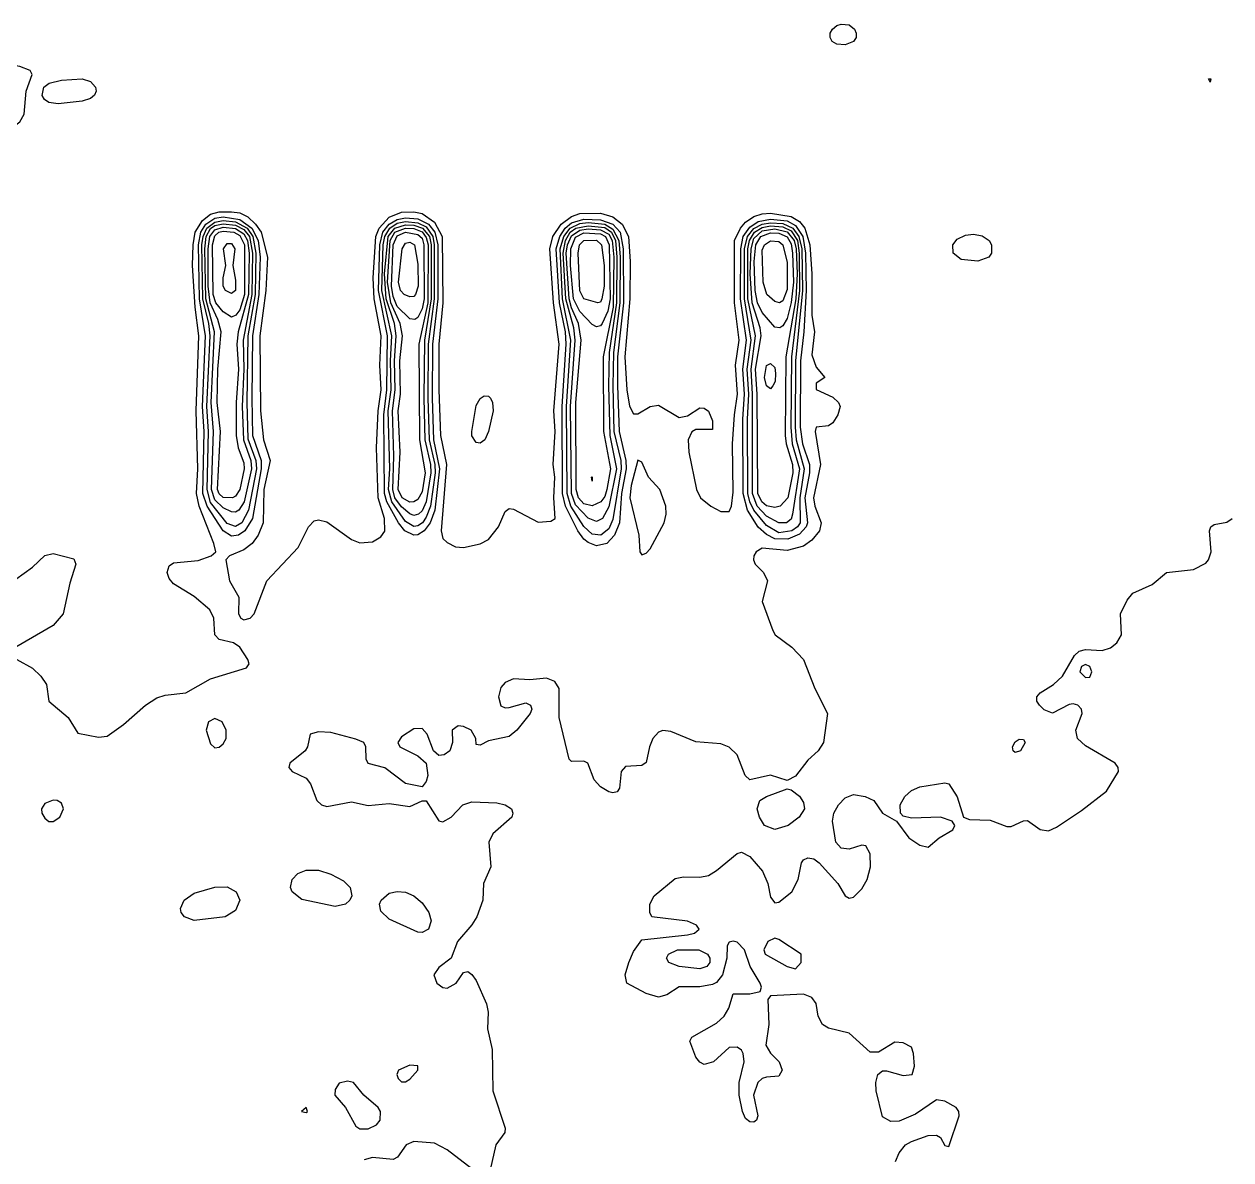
# Model space of a CAD drawing. Header units: inches. Extents: x 3308444 to 3309224, y 1376414 to 1377188.
# Drawn here: x 3308905 to 3309015.8, y 1376919.4 to 1377023.7 of the extents above; entities that cross this region are included whole.
import ezdxf

# ---------------------------------------------------------------- set-up
doc = ezdxf.new("R2010")
doc.units = ezdxf.units.IN
doc.header["$MEASUREMENT"] = 0

msp = doc.modelspace()

# ---------------------------------------------------------------- linework, layer by layer
for points, elevation in [([(3308981.15, 1377022.08), (3308980.39, 1377021.77), (3308979.63, 1377021.83), (3308979.2, 1377022.08), (3308979, 1377022.46), (3308979.01, 1377022.84), (3308979.22, 1377023.22), (3308979.63, 1377023.54), (3308980.01, 1377023.68), (3308980.77, 1377023.61), (3308981.25, 1377023.22), (3308981.41, 1377022.84), (3308981.39, 1377022.46), (3308981.15, 1377022.08)], 4480), ([(3308904.24, 1377014.43), (3308904.62, 1377014.7), (3308905, 1377015.41), (3308905.18, 1377017.51), (3308905.73, 1377019.04), (3308905.56, 1377019.42), (3308904.62, 1377019.8), (3308903.1, 1377020.03), (3308901.57, 1377020.64), (3308900.81, 1377020.7), (3308899.67, 1377020.33), (3308899.17, 1377019.8), (3308898.7, 1377018.65), (3308898.66, 1377017.89), (3308899.01, 1377017.13), (3308900.05, 1377016.37), (3308901.57, 1377016.11), (3308903.48, 1377014.53), (3308904.24, 1377014.43)], 4479), ([(3308908.14, 1377016.37), (3308907.29, 1377016.48), (3308906.87, 1377016.75), (3308906.66, 1377017.13), (3308906.82, 1377017.89), (3308907.3, 1377018.27), (3308908.43, 1377018.54), (3308910.33, 1377018.65), (3308911.09, 1377018.41), (3308911.56, 1377017.89), (3308911.62, 1377017.51), (3308911.47, 1377017.15), (3308911.09, 1377016.85), (3308910.33, 1377016.61), (3308908.14, 1377016.37)], 4480), ([(3309013.96, 1377018.65), (3309013.9, 1377018.35), (3309013.76, 1377018.65), (3309013.96, 1377018.65)], 4480), ([(3308904.34, 1376965.35), (3308905.76, 1376964.55), (3308906.55, 1376963.83), (3308907.05, 1376963.06), (3308907.29, 1376961.54), (3308909.05, 1376960.02), (3308909.95, 1376958.6), (3308911.85, 1376958.22), (3308912.62, 1376958.33), (3308914.14, 1376959.38), (3308916.14, 1376961.16), (3308917.18, 1376961.84), (3308917.95, 1376962.08), (3308919.85, 1376962.3), (3308922.13, 1376963.59), (3308925.41, 1376964.59), (3308925.67, 1376964.97), (3308925.56, 1376965.35), (3308924.8, 1376966.49), (3308924.23, 1376966.87), (3308922.9, 1376967.2), (3308922.52, 1376967.63), (3308922.44, 1376969.16), (3308922.07, 1376969.92), (3308920.61, 1376971.14), (3308918.71, 1376972.31), (3308918.33, 1376972.79), (3308918.14, 1376973.34), (3308918.33, 1376973.94), (3308918.71, 1376974.23), (3308920.99, 1376974.43), (3308922.19, 1376974.87), (3308922.61, 1376975.25), (3308922.43, 1376976.01), (3308921.08, 1376979.44), (3308920.82, 1376980.58), (3308920.97, 1376982.86), (3308920.8, 1376988.19), (3308921.04, 1376995.05), (3308920.7, 1376997.71), (3308920.48, 1377001.52), (3308920.52, 1377003.42), (3308920.71, 1377004.57), (3308921.37, 1377005.66), (3308922.13, 1377006.23), (3308922.9, 1377006.44), (3308924.04, 1377006.46), (3308924.8, 1377006.35), (3308925.56, 1377005.98), (3308926.26, 1377005.33), (3308926.76, 1377004.57), (3308927.36, 1377002.28), (3308927.21, 1376999.24), (3308926.65, 1376995.05), (3308926.72, 1376988.19), (3308926.99, 1376985.53), (3308927.6, 1376983.62), (3308927.03, 1376980.96), (3308926.96, 1376977.91), (3308926.51, 1376976.77), (3308925.94, 1376976), (3308925.18, 1376975.43), (3308923.85, 1376974.87), (3308923.52, 1376974.49), (3308923.87, 1376972.58), (3308924.73, 1376971.06), (3308924.7, 1376969.54), (3308924.9, 1376969.16), (3308925.18, 1376968.99), (3308925.77, 1376969.16), (3308926.14, 1376969.54), (3308927.3, 1376972.58), (3308930.16, 1376975.63), (3308931.12, 1376977.53), (3308931.65, 1376978.08), (3308932.03, 1376978.18), (3308932.8, 1376978), (3308935.08, 1376976.36), (3308935.84, 1376976.05), (3308936.98, 1376976.15), (3308937.75, 1376976.61), (3308938.13, 1376977.14), (3308938.1, 1376978.29), (3308937.51, 1376980.2), (3308937.37, 1376984.77), (3308937.52, 1376988.19), (3308937.78, 1376990.1), (3308937.66, 1376992.38), (3308937.8, 1376995.05), (3308937.16, 1376998.47), (3308937.04, 1377000.38), (3308937.3, 1377004.19), (3308937.59, 1377004.95), (3308938.51, 1377005.97), (3308939.65, 1377006.41), (3308940.79, 1377006.44), (3308941.55, 1377006.3), (3308942.7, 1377005.5), (3308943.38, 1377004.19), (3308943.45, 1376998.09), (3308943.08, 1376994.29), (3308943.07, 1376990.1), (3308943.23, 1376985.91), (3308943.8, 1376983.24), (3308943.29, 1376977.15), (3308943.46, 1376976.47), (3308943.84, 1376976.1), (3308944.6, 1376975.7), (3308945.36, 1376975.63), (3308946.88, 1376975.96), (3308947.65, 1376976.37), (3308948.57, 1376977.53), (3308949.17, 1376978.94), (3308949.55, 1376979.21), (3308949.93, 1376979.15), (3308952.21, 1376977.96), (3308953.36, 1376978.04), (3308953.77, 1376978.29), (3308953.63, 1376980.2), (3308953.74, 1376982.1), (3308953.58, 1376983.24), (3308953.75, 1376986.29), (3308953.65, 1376988.19), (3308954.14, 1376994.29), (3308953.6, 1376998.09), (3308953.27, 1377003.04), (3308953.56, 1377004.19), (3308954.32, 1377005.33), (3308955.26, 1377006.03), (3308956.02, 1377006.29), (3308957.93, 1377006.33), (3308959.07, 1377006), (3308959.93, 1377005.33), (3308960.49, 1377004.19), (3308960.66, 1377001.9), (3308960.63, 1376998.47), (3308960.17, 1376993.14), (3308960.35, 1376990.1), (3308960.59, 1376988.62), (3308960.97, 1376987.9), (3308961.35, 1376987.9), (3308962.5, 1376988.59), (3308963.26, 1376988.71), (3308965.16, 1376987.57), (3308965.92, 1376987.73), (3308967.06, 1376988.45), (3308967.44, 1376988.43), (3308967.83, 1376988.15), (3308968.21, 1376987.27), (3308968.21, 1376986.48), (3308966.68, 1376986.47), (3308966.3, 1376986.24), (3308965.99, 1376985.53), (3308966.03, 1376984.39), (3308966.73, 1376980.96), (3308967.12, 1376980.2), (3308968.07, 1376979.44), (3308968.97, 1376978.94), (3308969.73, 1376978.94), (3308969.97, 1376979.44), (3308970.11, 1376980.72), (3308970.06, 1376985.15), (3308970.22, 1376987.81), (3308970.51, 1376989.72), (3308970.33, 1376992.38), (3308970.65, 1376994.67), (3308970.22, 1376998.09), (3308970.23, 1377003.81), (3308970.78, 1377004.95), (3308971.25, 1377005.49), (3308972.01, 1377006.03), (3308972.78, 1377006.27), (3308973.54, 1377006.32), (3308975.44, 1377006.02), (3308976.2, 1377005.56), (3308976.7, 1377004.95), (3308977.16, 1377003.42), (3308977.33, 1377000.76), (3308977.33, 1376996.95), (3308977.57, 1376995.43), (3308977.34, 1376993.31), (3308977.73, 1376992.2), (3308978.53, 1376991.24), (3308977.73, 1376990.72), (3308977.73, 1376990.15), (3308979.25, 1376989.43), (3308979.77, 1376988.96), (3308979.93, 1376988.57), (3308979.73, 1376987.81), (3308979.25, 1376987.08), (3308978.87, 1376986.8), (3308977.73, 1376986.67), (3308977.63, 1376986.29), (3308978.14, 1376983.24), (3308977.49, 1376980.2), (3308977.6, 1376979.44), (3308978.18, 1376977.91), (3308978.04, 1376977.15), (3308977.34, 1376976.31), (3308976.58, 1376975.76), (3308975.06, 1376975.36), (3308972.78, 1376975.56), (3308972.21, 1376975.25), (3308972, 1376974.87), (3308971.97, 1376974.49), (3308972.14, 1376974.11), (3308972.88, 1376973.34), (3308973.25, 1376972.58), (3308972.76, 1376970.68), (3308973.74, 1376968.01), (3308973.95, 1376967.63), (3308975.51, 1376966.49), (3308976.56, 1376965.35), (3308977.6, 1376962.68), (3308978.76, 1376960.4), (3308978.41, 1376957.73), (3308977.9, 1376956.97), (3308976.96, 1376956.11), (3308975.82, 1376954.63), (3308975.06, 1376954.26), (3308973.54, 1376954.74), (3308971.63, 1376954.31), (3308971.2, 1376954.69), (3308970.47, 1376956.59), (3308969.73, 1376957.32), (3308968.97, 1376957.61), (3308966.68, 1376957.8), (3308964.4, 1376958.74), (3308963.64, 1376958.84), (3308963.26, 1376958.67), (3308962.74, 1376958.11), (3308962.42, 1376957.35), (3308962.11, 1376955.91), (3308961.73, 1376955.62), (3308960.21, 1376955.53), (3308959.81, 1376955.07), (3308959.66, 1376953.55), (3308959.45, 1376953.22), (3308959.07, 1376953.12), (3308958.69, 1376953.22), (3308957.93, 1376953.67), (3308957.34, 1376954.31), (3308956.75, 1376955.83), (3308956.4, 1376956.02), (3308955.26, 1376955.99), (3308955.06, 1376956.21), (3308954.12, 1376960.02), (3308954.12, 1376962.68), (3308953.74, 1376963.33), (3308952.98, 1376963.65), (3308951.45, 1376963.49), (3308949.93, 1376963.57), (3308949.17, 1376963.25), (3308948.79, 1376962.77), (3308948.56, 1376961.92), (3308948.79, 1376961.1), (3308949.17, 1376960.93), (3308949.55, 1376960.95), (3308951.07, 1376961.39), (3308951.51, 1376961.16), (3308951.62, 1376960.78), (3308951.47, 1376960.4), (3308950.26, 1376958.88), (3308949.55, 1376958.28), (3308947.65, 1376957.89), (3308946.88, 1376957.5), (3308946.5, 1376957.54), (3308946.47, 1376958.11), (3308946.06, 1376958.88), (3308945.36, 1376959.2), (3308944.85, 1376959.26), (3308944.31, 1376958.88), (3308944.35, 1376957.73), (3308944.1, 1376956.97), (3308943.58, 1376956.59), (3308943.08, 1376956.54), (3308942.58, 1376956.97), (3308942, 1376958.49), (3308941.55, 1376959.02), (3308940.79, 1376958.99), (3308939.65, 1376958.25), (3308939.33, 1376957.73), (3308939.49, 1376957.35), (3308941.17, 1376956.5), (3308941.92, 1376955.83), (3308942.08, 1376954.69), (3308941.93, 1376954.15), (3308941.55, 1376953.66), (3308940.03, 1376953.98), (3308938.13, 1376955.4), (3308936.6, 1376955.8), (3308936.41, 1376956.21), (3308936.39, 1376957.35), (3308936.19, 1376957.73), (3308935.46, 1376958.05), (3308933.18, 1376958.64), (3308932.03, 1376958.71), (3308931.27, 1376958.49), (3308931.03, 1376957.35), (3308930.8, 1376956.97), (3308929.41, 1376955.83), (3308929.32, 1376955.45), (3308929.61, 1376955.07), (3308930.89, 1376954.45), (3308931.3, 1376953.93), (3308931.89, 1376952.4), (3308932.31, 1376952.02), (3308932.8, 1376951.86), (3308935.08, 1376952.29), (3308936.6, 1376951.95), (3308938.51, 1376952.13), (3308940.41, 1376951.86), (3308941.55, 1376952.38), (3308941.93, 1376952.37), (3308943.08, 1376950.55), (3308943.46, 1376950.45), (3308944.21, 1376950.88), (3308945.3, 1376952.02), (3308946.12, 1376952.28), (3308948.41, 1376952.19), (3308949.17, 1376952.01), (3308949.75, 1376951.64), (3308949.88, 1376951.26), (3308949.78, 1376950.88), (3308948.04, 1376949.36), (3308947.66, 1376948.6), (3308947.87, 1376946.31), (3308947.18, 1376944.79), (3308947.13, 1376943.26), (3308946.57, 1376941.74), (3308946.12, 1376941), (3308944.79, 1376939.46), (3308944.23, 1376937.93), (3308943.08, 1376937.08), (3308942.62, 1376936.41), (3308942.9, 1376935.65), (3308943.46, 1376935.24), (3308943.84, 1376935.18), (3308944.66, 1376935.65), (3308945.36, 1376936.61), (3308945.74, 1376936.7), (3308946.12, 1376936.45), (3308946.5, 1376935.89), (3308947.45, 1376933.75), (3308947.6, 1376932.98), (3308947.56, 1376931.46), (3308947.98, 1376929.56), (3308948.03, 1376925.75), (3308949.16, 1376922.32), (3308949.14, 1376921.94), (3308948.33, 1376920.8), (3308947.8, 1376918.52)], 4480), ([(3308924.7, 1376976.77), (3308924.04, 1376976.69), (3308923.27, 1376977.15), (3308921.81, 1376979.44), (3308921.43, 1376980.58), (3308921.53, 1376986.29), (3308921.39, 1376988.57), (3308921.66, 1376995.05), (3308921.1, 1376998.47), (3308921.02, 1377003.42), (3308921.22, 1377004.57), (3308921.69, 1377005.33), (3308922.52, 1377005.86), (3308923.28, 1377005.98), (3308924.8, 1377005.75), (3308925.92, 1377004.95), (3308926.49, 1377003.81), (3308926.68, 1377002.28), (3308926.56, 1376998.86), (3308925.98, 1376995.05), (3308925.9, 1376989.34), (3308925.98, 1376985.91), (3308926.76, 1376983.62), (3308926.78, 1376982.86), (3308925.97, 1376978.29), (3308925.27, 1376977.15), (3308924.7, 1376976.77)], 4481), ([(3308941.75, 1376977.15), (3308941.17, 1376976.81), (3308940.79, 1376976.77), (3308939.95, 1376977.15), (3308939.37, 1376977.91), (3308938.3, 1376979.82), (3308938.1, 1376980.58), (3308938.04, 1376987.81), (3308938.31, 1376990.1), (3308938.36, 1376995.05), (3308937.54, 1376999.24), (3308937.66, 1377003.42), (3308937.93, 1377004.57), (3308938.51, 1377005.32), (3308939.27, 1377005.75), (3308940.03, 1377005.89), (3308941.17, 1377005.79), (3308942.12, 1377005.33), (3308942.71, 1377004.57), (3308942.98, 1377003.42), (3308942.98, 1376998.47), (3308942.5, 1376994.29), (3308942.46, 1376989.34), (3308942.58, 1376985.53), (3308943.16, 1376982.86), (3308942.71, 1376979.06), (3308942.3, 1376977.91), (3308941.75, 1376977.15)], 4481), ([(3308925, 1376977.91), (3308924.42, 1376977.56), (3308923.66, 1376977.85), (3308922.13, 1376979.76), (3308921.81, 1376980.96), (3308921.95, 1376986.29), (3308921.78, 1376988.57), (3308922.08, 1376995.05), (3308921.96, 1376996.19), (3308921.42, 1376998.47), (3308921.33, 1377003.42), (3308921.44, 1377004.19), (3308921.79, 1377004.95), (3308922.52, 1377005.51), (3308923.28, 1377005.65), (3308924.42, 1377005.52), (3308925.49, 1377004.95), (3308926.01, 1377004.19), (3308926.29, 1377002.66), (3308926.21, 1376998.86), (3308925.56, 1376995.05), (3308925.46, 1376988.96), (3308925.56, 1376985.6), (3308926.29, 1376983.62), (3308926.33, 1376982.86), (3308925.62, 1376979.06), (3308925, 1376977.91)], 4482), ([(3308924.72, 1376979.06), (3308924.42, 1376978.88), (3308924.04, 1376978.9), (3308923.28, 1376979.27), (3308922.52, 1376980), (3308922.21, 1376980.96), (3308922.39, 1376986.29), (3308922.18, 1376988.96), (3308922.5, 1376995.43), (3308921.7, 1376998.47), (3308921.59, 1377003.04), (3308921.73, 1377004.19), (3308922.13, 1377004.91), (3308922.52, 1377005.18), (3308923.28, 1377005.36), (3308924.42, 1377005.22), (3308925.18, 1377004.84), (3308925.69, 1377004.19), (3308925.99, 1377002.66), (3308925.92, 1376998.86), (3308925.13, 1376994.67), (3308925.19, 1376992), (3308925.04, 1376988.57), (3308925.14, 1376985.53), (3308925.83, 1376983.62), (3308925.88, 1376982.86), (3308925.22, 1376979.82), (3308924.72, 1376979.06)], 4483), ([(3308924.15, 1376980.2), (3308923.28, 1376980.21), (3308922.9, 1376980.55), (3308922.77, 1376980.96), (3308923.04, 1376986.29), (3308922.73, 1376988.96), (3308922.78, 1376992), (3308923.11, 1376995.43), (3308922.8, 1376996.57), (3308922.1, 1376998.09), (3308921.91, 1376999.62), (3308921.89, 1377003.04), (3308922.05, 1377004.19), (3308922.52, 1377004.81), (3308923.28, 1377005.05), (3308924.42, 1377004.91), (3308925.18, 1377004.42), (3308925.53, 1377003.81), (3308925.68, 1377002.66), (3308925.62, 1376998.86), (3308924.67, 1376995.43), (3308924.54, 1376994.29), (3308924.7, 1376992), (3308924.49, 1376988.96), (3308924.48, 1376985.91), (3308924.67, 1376984.77), (3308925.18, 1376983.41), (3308925.2, 1376982.86), (3308924.8, 1376980.95), (3308924.42, 1376980.36), (3308924.15, 1376980.2)], 4484), ([(3308941.57, 1376977.91), (3308941.17, 1376977.63), (3308940.79, 1376977.56), (3308940.03, 1376978.03), (3308938.77, 1376979.82), (3308938.47, 1376980.96), (3308938.57, 1376982.86), (3308938.44, 1376988.19), (3308938.7, 1376990.1), (3308938.64, 1376992.76), (3308938.77, 1376995.05), (3308937.86, 1376999.24), (3308937.98, 1377003.42), (3308938.12, 1377004.19), (3308938.58, 1377004.95), (3308939.27, 1377005.4), (3308940.03, 1377005.55), (3308941.17, 1377005.44), (3308941.93, 1377005.06), (3308942.53, 1377004.19), (3308942.66, 1377003.42), (3308942.66, 1376998.47), (3308942.11, 1376994.29), (3308942.07, 1376989.34), (3308942.19, 1376985.53), (3308942.73, 1376983.24), (3308942.74, 1376982.48), (3308942.32, 1376979.44), (3308941.93, 1376978.43), (3308941.57, 1376977.91)], 4482), ([(3308941.21, 1376978.68), (3308940.79, 1376978.56), (3308940.41, 1376978.71), (3308939.65, 1376979.38), (3308939.04, 1376980.2), (3308938.85, 1376980.96), (3308938.96, 1376984.01), (3308938.82, 1376988.19), (3308939.07, 1376990.1), (3308939.02, 1376992.76), (3308939.18, 1376995.05), (3308939.01, 1376996.19), (3308938.26, 1376998.47), (3308938.09, 1377000.76), (3308938.42, 1377004.19), (3308939.04, 1377004.95), (3308940.03, 1377005.25), (3308940.79, 1377005.22), (3308941.59, 1377004.95), (3308942.22, 1377004.19), (3308942.38, 1377003.42), (3308942.39, 1376998.47), (3308941.76, 1376994.67), (3308941.7, 1376989.34), (3308941.81, 1376985.53), (3308942.33, 1376983.24), (3308942.36, 1376982.48), (3308941.93, 1376979.84), (3308941.55, 1376979.01), (3308941.21, 1376978.68)], 4483), ([(3308940.8, 1376979.82), (3308940.41, 1376979.81), (3308939.71, 1376980.2), (3308939.35, 1376980.96), (3308939.52, 1376984.39), (3308939.34, 1376988.19), (3308939.55, 1376989.72), (3308939.51, 1376992.76), (3308939.75, 1376995.05), (3308939.52, 1376996.19), (3308938.67, 1376998.09), (3308938.36, 1377000), (3308938.61, 1377003.81), (3308939.05, 1377004.57), (3308940.03, 1377004.95), (3308940.79, 1377004.92), (3308941.55, 1377004.6), (3308941.93, 1377004.1), (3308942.09, 1377003.42), (3308942.06, 1376998.09), (3308941.24, 1376994.29), (3308941.32, 1376985.53), (3308941.83, 1376982.48), (3308941.55, 1376980.73), (3308941.17, 1376980.04), (3308940.8, 1376979.82)], 4484), ([(3308958.5, 1376976.01), (3308957.55, 1376975.78), (3308956.78, 1376976.08), (3308956.4, 1376976.4), (3308955.86, 1376977.15), (3308954.7, 1376979.44), (3308954.45, 1376980.58), (3308954.4, 1376988.57), (3308954.79, 1376994.29), (3308954.7, 1376995.43), (3308954.17, 1376998.09), (3308953.87, 1377003.04), (3308954.18, 1377004.19), (3308954.67, 1377004.95), (3308955.26, 1377005.44), (3308956.4, 1377005.77), (3308957.93, 1377005.72), (3308959.07, 1377005.31), (3308959.72, 1377004.57), (3308960.02, 1377003.04), (3308960.03, 1376998.09), (3308959.5, 1376993.14), (3308959.5, 1376990.48), (3308959.64, 1376986.29), (3308960.25, 1376983.62), (3308960.27, 1376982.86), (3308959.85, 1376980.58), (3308959.67, 1376977.91), (3308959.21, 1376976.77), (3308958.5, 1376976.01)], 4481), ([(3308957.97, 1376976.77), (3308957.16, 1376976.85), (3308956.4, 1376977.56), (3308955.21, 1376979.44), (3308954.86, 1376980.58), (3308954.8, 1376988.57), (3308955.21, 1376994.67), (3308954.45, 1376998.47), (3308954.23, 1377003.04), (3308954.56, 1377004.19), (3308955.14, 1377004.95), (3308956.02, 1377005.38), (3308956.78, 1377005.46), (3308958.31, 1377005.3), (3308959.07, 1377004.87), (3308959.61, 1377003.81), (3308959.72, 1377002.28), (3308959.69, 1376998.09), (3308959.12, 1376993.52), (3308959.07, 1376990.48), (3308959.16, 1376986.29), (3308959.79, 1376983.62), (3308959.83, 1376982.86), (3308959.07, 1376978.2), (3308958.69, 1376977.36), (3308957.97, 1376976.77)], 4482), ([(3308958.1, 1376978.29), (3308957.55, 1376978.03), (3308956.78, 1376978.33), (3308955.64, 1376979.55), (3308955.25, 1376980.58), (3308955.18, 1376988.57), (3308955.61, 1376994.67), (3308955.49, 1376995.81), (3308954.74, 1376998.47), (3308954.49, 1377002.66), (3308954.71, 1377003.81), (3308955.15, 1377004.57), (3308955.65, 1377004.95), (3308956.78, 1377005.17), (3308958.31, 1377005), (3308958.95, 1377004.57), (3308959.31, 1377003.81), (3308959.44, 1377002.28), (3308959.4, 1376998.09), (3308958.73, 1376993.52), (3308958.67, 1376990.48), (3308958.77, 1376985.91), (3308959.41, 1376982.86), (3308958.69, 1376979.36), (3308958.1, 1376978.29)], 4483), ([(3308957.95, 1376979.82), (3308957.16, 1376979.45), (3308956.4, 1376979.65), (3308955.9, 1376980.2), (3308955.69, 1376980.96), (3308955.65, 1376988.96), (3308956.15, 1376994.67), (3308955.9, 1376996.19), (3308955.26, 1376997.63), (3308955.05, 1376998.47), (3308954.79, 1377002.66), (3308954.89, 1377003.42), (3308955.26, 1377004.23), (3308956.02, 1377004.77), (3308956.78, 1377004.89), (3308957.93, 1377004.8), (3308958.69, 1377004.4), (3308959.01, 1377003.81), (3308959.16, 1377002.28), (3308959.08, 1376997.71), (3308958.18, 1376993.14), (3308958.21, 1376986.29), (3308958.85, 1376982.86), (3308958.51, 1376980.96), (3308958.31, 1376980.32), (3308957.95, 1376979.82)], 4484), ([(3308975.12, 1376976.39), (3308973.92, 1376976.44), (3308973.16, 1376976.84), (3308972.39, 1376977.49), (3308971.42, 1376979.06), (3308971.02, 1376980.58), (3308971, 1376987.43), (3308971.16, 1376989.72), (3308971.01, 1376992), (3308971.34, 1376994.67), (3308970.79, 1376998.47), (3308970.8, 1377003.04), (3308971.04, 1377004.19), (3308971.63, 1377005.05), (3308972.39, 1377005.56), (3308973.54, 1377005.77), (3308975.06, 1377005.61), (3308975.82, 1377005.18), (3308976.5, 1377004.19), (3308976.76, 1377002.66), (3308976.81, 1376999.24), (3308976.6, 1376995.43), (3308976.28, 1376992.76), (3308976.27, 1376986.67), (3308976.48, 1376985.15), (3308977.11, 1376983.24), (3308977.11, 1376982.48), (3308976.7, 1376980.2), (3308976.93, 1376977.91), (3308976.81, 1376977.53), (3308976.2, 1376976.87), (3308975.12, 1376976.39)], 4481), ([(3308975.49, 1376977.15), (3308974.3, 1376976.99), (3308973.16, 1376977.64), (3308972, 1376979.06), (3308971.63, 1376979.82), (3308971.47, 1376980.58), (3308971.42, 1376987.43), (3308971.54, 1376989.72), (3308971.4, 1376992), (3308971.76, 1376994.67), (3308971.14, 1376998.47), (3308971.15, 1377003.04), (3308971.43, 1377004.19), (3308972.01, 1377004.93), (3308972.78, 1377005.33), (3308973.54, 1377005.45), (3308974.68, 1377005.37), (3308975.58, 1377004.95), (3308976.15, 1377004.19), (3308976.42, 1377003.04), (3308976.48, 1376999.24), (3308975.82, 1376992.76), (3308975.81, 1376986.67), (3308975.9, 1376985.53), (3308976.64, 1376982.86), (3308976.22, 1376980.2), (3308976.25, 1376977.91), (3308976.01, 1376977.53), (3308975.49, 1376977.15)], 4482), ([(3308974.99, 1376977.91), (3308974.3, 1376977.9), (3308973.16, 1376978.51), (3308972.31, 1376979.44), (3308971.87, 1376980.58), (3308971.89, 1376989.72), (3308971.75, 1376992), (3308972.16, 1376995.05), (3308971.45, 1376998.47), (3308971.45, 1377003.04), (3308971.6, 1377003.81), (3308972.06, 1377004.57), (3308972.78, 1377005.02), (3308973.54, 1377005.16), (3308974.68, 1377005.08), (3308975.44, 1377004.69), (3308976, 1377003.81), (3308976.18, 1377002.66), (3308976.21, 1376999.24), (3308975.45, 1376993.14), (3308975.39, 1376986.67), (3308975.54, 1376985.15), (3308976.2, 1376982.86), (3308975.57, 1376978.68), (3308975.44, 1376978.24), (3308974.99, 1376977.91)], 4483), ([(3308974.42, 1376979.44), (3308973.92, 1376979.3), (3308973.16, 1376979.47), (3308972.74, 1376979.82), (3308972.37, 1376980.58), (3308972.31, 1376989.72), (3308972.16, 1376992), (3308972.68, 1376995.05), (3308972.58, 1376995.81), (3308971.85, 1376998.09), (3308971.68, 1377000.76), (3308971.75, 1377003.04), (3308972.01, 1377003.99), (3308972.78, 1377004.69), (3308973.92, 1377004.88), (3308975.06, 1377004.61), (3308975.7, 1377003.81), (3308975.88, 1377003.04), (3308975.98, 1377000.76), (3308975.85, 1376998.47), (3308974.95, 1376993.14), (3308974.88, 1376985.91), (3308974.97, 1376985.15), (3308975.56, 1376983.24), (3308975.6, 1376982.48), (3308975.12, 1376980.2), (3308974.42, 1376979.44)], 4484), ([(3308924.44, 1376996.95), (3308924.04, 1376996.78), (3308923.28, 1376997.26), (3308922.6, 1376998.09), (3308922.36, 1376998.86), (3308922.29, 1377003.42), (3308922.52, 1377004.23), (3308922.88, 1377004.57), (3308923.28, 1377004.66), (3308924.26, 1377004.57), (3308924.8, 1377004.27), (3308925.24, 1377003.42), (3308925.25, 1376998.86), (3308924.8, 1376997.44), (3308924.44, 1376996.95)], 4485), ([(3308940.89, 1376996.57), (3308940.41, 1376996.61), (3308939.27, 1376997.76), (3308938.89, 1376998.68), (3308938.73, 1376999.62), (3308938.9, 1377003.42), (3308939.27, 1377004.25), (3308940.03, 1377004.58), (3308941.17, 1377004.38), (3308941.55, 1377004.02), (3308941.72, 1377003.42), (3308941.73, 1376998.47), (3308941.55, 1376997.53), (3308941.17, 1376996.75), (3308940.89, 1376996.57)], 4485), ([(3308940.93, 1376998.86), (3308940.79, 1376998.66), (3308940.41, 1376998.64), (3308939.89, 1376998.86), (3308939.56, 1376999.24), (3308939.37, 1377000), (3308939.73, 1377003.04), (3308940.03, 1377003.58), (3308940.41, 1377003.67), (3308940.86, 1377003.42), (3308941.17, 1377001.64), (3308941.18, 1376999.62), (3308940.93, 1376998.86)], 4486), ([(3308958.07, 1376996.19), (3308957.93, 1376995.98), (3308957.55, 1376995.88), (3308957.16, 1376996.09), (3308956.02, 1376997.29), (3308955.44, 1376998.47), (3308955.17, 1377001.52), (3308955.19, 1377003.04), (3308955.64, 1377004.12), (3308956.4, 1377004.51), (3308957.93, 1377004.43), (3308958.38, 1377004.19), (3308958.73, 1377003.42), (3308958.8, 1376998.47), (3308958.61, 1376997.33), (3308958.07, 1376996.19)], 4485), ([(3308957.69, 1376998.09), (3308956.4, 1376998.47), (3308956.02, 1376999.19), (3308955.88, 1377002.66), (3308956, 1377003.42), (3308956.4, 1377003.82), (3308957.55, 1377003.85), (3308958.02, 1377003.42), (3308958.25, 1377001.52), (3308958.27, 1376999.62), (3308958.06, 1376998.47), (3308957.93, 1376998.17), (3308957.69, 1376998.09)], 4486), ([(3308974.38, 1376995.81), (3308973.92, 1376995.86), (3308972.78, 1376997.2), (3308972.33, 1376998.09), (3308972.12, 1376999.24), (3308972.04, 1377001.9), (3308972.19, 1377003.42), (3308972.66, 1377004.19), (3308973.54, 1377004.51), (3308974.3, 1377004.49), (3308975.06, 1377004.15), (3308975.44, 1377003.51), (3308975.57, 1377002.66), (3308975.66, 1377000), (3308975.44, 1376998.11), (3308975.06, 1376996.66), (3308974.68, 1376995.97), (3308974.38, 1376995.81)], 4485), ([(3308974.35, 1376998.09), (3308973.92, 1376998.22), (3308973.2, 1376998.86), (3308972.86, 1377000), (3308972.78, 1377002.92), (3308973, 1377003.42), (3308973.54, 1377003.77), (3308974.3, 1377003.71), (3308974.68, 1377003.43), (3308975.06, 1377001.79), (3308975.06, 1376999.31), (3308974.68, 1376998.27), (3308974.35, 1376998.09)], 4486), ([(3308993.57, 1377002.28), (3308992.58, 1377001.91), (3308991.05, 1377002.08), (3308990.31, 1377002.66), (3308990.27, 1377003.42), (3308990.67, 1377003.93), (3308991.43, 1377004.32), (3308992.19, 1377004.4), (3308992.96, 1377004.25), (3308993.61, 1377003.81), (3308993.84, 1377003.42), (3308993.83, 1377002.66), (3308993.57, 1377002.28)], 4480), ([(3308924.42, 1376999.24), (3308924.04, 1376998.95), (3308923.49, 1376999.24), (3308923.27, 1376999.62), (3308923.28, 1377000.38), (3308923.53, 1377001.52), (3308923.32, 1377003.04), (3308923.66, 1377003.53), (3308924.04, 1377003.53), (3308924.35, 1377003.04), (3308924.17, 1377001.52), (3308924.42, 1377000.18), (3308924.42, 1376999.24)], 4486), ([(3308973.76, 1376990.48), (3308973.54, 1376990.21), (3308973.16, 1376990.47), (3308973, 1376991.24), (3308973.16, 1376992.33), (3308973.54, 1376992.53), (3308973.92, 1376992.16), (3308974.01, 1376991.62), (3308973.95, 1376990.86), (3308973.76, 1376990.48)], 4485), ([(3308947.3, 1376985.53), (3308946.88, 1376985.21), (3308946.5, 1376985.27), (3308946.12, 1376985.88), (3308946.11, 1376986.29), (3308946.5, 1376988.67), (3308946.88, 1376989.31), (3308947.26, 1376989.56), (3308947.65, 1376989.52), (3308947.82, 1376989.34), (3308948.02, 1376988.96), (3308948.08, 1376988.19), (3308947.65, 1376986.29), (3308947.3, 1376985.53)], 4480), ([(3308962.11, 1376975.12), (3308962.5, 1376975.51), (3308963.76, 1376977.91), (3308963.95, 1376978.68), (3308963.93, 1376979.44), (3308963.36, 1376980.96), (3308962.33, 1376982.1), (3308961.73, 1376983.46), (3308961.35, 1376983.65), (3308960.73, 1376981.34), (3308960.62, 1376980.2), (3308961.44, 1376976.77), (3308961.53, 1376975.25), (3308961.73, 1376974.96), (3308962.11, 1376975.12)], 4480), ([(3308957.16, 1376981.72), (3308957.11, 1376982.1), (3308957.16, 1376982.13), (3308957.17, 1376982.1), (3308957.16, 1376981.72)], 4485), ([(3308985.01, 1376919.28), (3308985.34, 1376920.06), (3308985.92, 1376920.8), (3308986.48, 1376921.11), (3308988.01, 1376921.66), (3308988.77, 1376921.7), (3308989.15, 1376921.47), (3308989.53, 1376920.73), (3308989.91, 1376920.66), (3308990.87, 1376923.47), (3308990.83, 1376923.85), (3308990.58, 1376924.23), (3308989.53, 1376924.8), (3308988.77, 1376924.92), (3308986.86, 1376923.63), (3308985.34, 1376922.96), (3308984.58, 1376922.93), (3308983.82, 1376923.38), (3308983.24, 1376925.75), (3308983.2, 1376926.51), (3308983.4, 1376927.27), (3308983.82, 1376927.58), (3308984.2, 1376927.6), (3308985.72, 1376927.18), (3308986.55, 1376927.27), (3308986.75, 1376928.03), (3308986.68, 1376929.18), (3308986.48, 1376929.77), (3308985.72, 1376930.17), (3308984.96, 1376930.22), (3308983.44, 1376929.31), (3308982.68, 1376929.32), (3308980.77, 1376931.05), (3308978.87, 1376931.51), (3308978.3, 1376931.84), (3308977.92, 1376932.6), (3308977.73, 1376933.78), (3308977.34, 1376934.32), (3308976.58, 1376934.63), (3308973.54, 1376934.49), (3308973.28, 1376934.13), (3308973.37, 1376931.84), (3308973.12, 1376929.94), (3308973.54, 1376929.22), (3308974.34, 1376928.41), (3308974.62, 1376927.65), (3308974.3, 1376927.1), (3308973.16, 1376927.02), (3308972.78, 1376926.89), (3308972.36, 1376926.51), (3308971.96, 1376925.37), (3308972.38, 1376923.47), (3308972.26, 1376923.08), (3308972.01, 1376922.89), (3308971.63, 1376922.9), (3308971.25, 1376923.22), (3308970.96, 1376923.85), (3308970.65, 1376925.37), (3308970.66, 1376926.51), (3308971.11, 1376928.41), (3308971.04, 1376929.18), (3308970.87, 1376929.5), (3308970.49, 1376929.76), (3308969.73, 1376929.75), (3308968.3, 1376928.41), (3308967.44, 1376928.19), (3308967.06, 1376928.38), (3308966.68, 1376928.86), (3308966.13, 1376930.32), (3308966.3, 1376930.7), (3308968.59, 1376931.96), (3308969.27, 1376932.6), (3308969.7, 1376933.36), (3308970.11, 1376934.65), (3308971.63, 1376934.67), (3308972.6, 1376934.89), (3308972.7, 1376935.27), (3308972.6, 1376935.65), (3308971.67, 1376937.17), (3308971.14, 1376938.7), (3308970.49, 1376939.42), (3308970.11, 1376939.51), (3308969.73, 1376939.41), (3308969.57, 1376939.08), (3308969.54, 1376937.93), (3308969.12, 1376936.41), (3308968.59, 1376935.7), (3308968.21, 1376935.52), (3308967.06, 1376935.31), (3308965.16, 1376935.32), (3308964.02, 1376934.57), (3308963.26, 1376934.37), (3308962.11, 1376934.68), (3308960.34, 1376935.65), (3308960.18, 1376936.41), (3308960.52, 1376937.55), (3308960.97, 1376938.54), (3308961.73, 1376939.62), (3308965.92, 1376940.08), (3308966.56, 1376940.22), (3308966.99, 1376940.6), (3308966.74, 1376940.98), (3308965.92, 1376941.34), (3308962.65, 1376941.74), (3308962.46, 1376942.12), (3308962.46, 1376942.88), (3308962.84, 1376943.65), (3308964.78, 1376945.24), (3308965.54, 1376945.41), (3308967.06, 1376945.36), (3308967.83, 1376945.54), (3308968.59, 1376945.97), (3308970.49, 1376947.56), (3308970.87, 1376947.68), (3308971.63, 1376947.28), (3308972.81, 1376945.93), (3308973.28, 1376944.79), (3308973.54, 1376943.55), (3308973.92, 1376943.02), (3308974.3, 1376943.07), (3308975.51, 1376944.03), (3308976.07, 1376945.17), (3308976.39, 1376946.69), (3308976.58, 1376946.97), (3308976.96, 1376947.16), (3308977.53, 1376947.07), (3308977.99, 1376946.69), (3308979.72, 1376944.79), (3308980.39, 1376943.67), (3308980.77, 1376943.44), (3308981.15, 1376943.53), (3308981.91, 1376944.3), (3308982.42, 1376945.17), (3308982.72, 1376946.31), (3308982.68, 1376947.52), (3308982.29, 1376948.25), (3308981.91, 1376948.32), (3308980.77, 1376947.95), (3308980.01, 1376948.02), (3308979.55, 1376948.6), (3308979.24, 1376950.5), (3308979.34, 1376951.26), (3308979.77, 1376952.02), (3308980.39, 1376952.64), (3308981.15, 1376952.95), (3308982.23, 1376952.78), (3308983.02, 1376952.4), (3308983.82, 1376951.24), (3308985.11, 1376950.5), (3308986.24, 1376948.98), (3308987.24, 1376948.32), (3308988.01, 1376948.12), (3308989.02, 1376948.98), (3308990.29, 1376949.72), (3308990.47, 1376950.12), (3308990.22, 1376950.5), (3308989.15, 1376950.88), (3308986.48, 1376950.8), (3308985.72, 1376950.98), (3308985.46, 1376951.26), (3308985.44, 1376952.02), (3308985.88, 1376952.78), (3308986.48, 1376953.34), (3308987.24, 1376953.67), (3308989.53, 1376954.03), (3308989.91, 1376953.95), (3308990.67, 1376952.76), (3308991.25, 1376950.88), (3308991.81, 1376950.67), (3308993.72, 1376950.59), (3308995.24, 1376950.02), (3308995.62, 1376950.02), (3308996.76, 1376950.55), (3308997.14, 1376950.57), (3308998.29, 1376949.76), (3308999.05, 1376949.63), (3308999.81, 1376949.97), (3309002.09, 1376951.49), (3309004.38, 1376953.28), (3309005.48, 1376955.07), (3309005.46, 1376955.45), (3309005.17, 1376955.83), (3309002.47, 1376957.44), (3309001.71, 1376958.11), (3309001.58, 1376958.88), (3309002.15, 1376960.4), (3309002.09, 1376960.78), (3309001.75, 1376961.16), (3309001.33, 1376961.29), (3309000.95, 1376961.21), (3308999.43, 1376960.42), (3308998.67, 1376960.73), (3308998.23, 1376961.16), (3308998, 1376961.54), (3308998, 1376961.92), (3308998.31, 1376962.3), (3308999.53, 1376963.06), (3309000.35, 1376963.83), (3309001.45, 1376965.73), (3309001.87, 1376966.11), (3309002.47, 1376966.27), (3309004, 1376966.18), (3309004.76, 1376966.43), (3309005.34, 1376966.87), (3309005.75, 1376967.63), (3309005.66, 1376969.54), (3309006.28, 1376970.79), (3309006.8, 1376971.44), (3309008.57, 1376972.24), (3309009.91, 1376973.34), (3309012.37, 1376973.63), (3309013.52, 1376974.19), (3309013.76, 1376974.49), (3309013.99, 1376975.25), (3309013.84, 1376977.15), (3309013.97, 1376977.53), (3309014.28, 1376977.76), (3309015.42, 1376977.96), (3309015.92, 1376978.29)], 4480), ([(3308904.24, 1376972.72), (3308905.76, 1376973.84), (3308906.9, 1376974.91), (3308907.67, 1376975.07), (3308909.57, 1376974.6), (3308909.76, 1376974.11), (3308909.19, 1376972.37), (3308908.59, 1376969.54), (3308907.67, 1376968.48), (3308904.24, 1376966.49)], 4480), ([(3309002.86, 1376963.72), (3309003.05, 1376964.21), (3309002.86, 1376964.7), (3309002.47, 1376964.89), (3309002.09, 1376964.71), (3309001.94, 1376964.21), (3309002.47, 1376963.7), (3309002.86, 1376963.72)], 4480), ([(3308922.9, 1376957.31), (3308923.28, 1376957.6), (3308923.56, 1376958.11), (3308923.57, 1376958.88), (3308923.19, 1376959.64), (3308922.52, 1376959.95), (3308921.92, 1376959.64), (3308921.73, 1376958.88), (3308922.13, 1376957.6), (3308922.52, 1376957.25), (3308922.9, 1376957.31)], 4480), ([(3308996.5, 1376956.97), (3308996, 1376956.81), (3308995.81, 1376956.97), (3308995.76, 1376957.35), (3308996, 1376957.81), (3308996.38, 1376958.03), (3308996.76, 1376958.01), (3308996.92, 1376957.73), (3308996.5, 1376956.97)], 4480), ([(3308975.15, 1376950.12), (3308973.92, 1376949.75), (3308973, 1376950.12), (3308972.52, 1376950.88), (3308972.32, 1376951.64), (3308972.57, 1376952.4), (3308973.16, 1376952.78), (3308975.06, 1376953.47), (3308975.44, 1376953.4), (3308976.2, 1376952.82), (3308976.58, 1376952.24), (3308976.66, 1376951.64), (3308976.18, 1376950.88), (3308975.15, 1376950.12)], 4480), ([(3308907.67, 1376950.49), (3308908.29, 1376950.88), (3308908.62, 1376951.64), (3308908.43, 1376952.16), (3308908.05, 1376952.42), (3308907.67, 1376952.45), (3308906.9, 1376952.14), (3308906.59, 1376951.64), (3308906.62, 1376951.26), (3308906.9, 1376950.78), (3308907.29, 1376950.49), (3308907.67, 1376950.49)], 4480), ([(3308934.5, 1376942.88), (3308933.56, 1376942.68), (3308930.51, 1376943.31), (3308929.63, 1376944.03), (3308929.47, 1376944.41), (3308929.61, 1376945.17), (3308930.13, 1376945.7), (3308930.89, 1376946.01), (3308932.03, 1376946.02), (3308933.18, 1376945.66), (3308934.32, 1376945.03), (3308934.93, 1376944.41), (3308935.09, 1376943.65), (3308934.92, 1376943.26), (3308934.5, 1376942.88)], 4481), ([(3308923.47, 1376941.74), (3308920.61, 1376941.4), (3308919.73, 1376941.74), (3308919.43, 1376942.12), (3308919.37, 1376942.5), (3308919.7, 1376943.26), (3308920.61, 1376943.91), (3308922.52, 1376944.45), (3308923.66, 1376944.47), (3308924.49, 1376944.03), (3308924.81, 1376943.26), (3308924.42, 1376942.31), (3308923.47, 1376941.74)], 4481), ([(3308942.14, 1376940.6), (3308941.55, 1376940.29), (3308941.17, 1376940.32), (3308938.51, 1376941.52), (3308937.75, 1376942.24), (3308937.64, 1376942.88), (3308937.79, 1376943.26), (3308938.51, 1376943.89), (3308939.27, 1376944.07), (3308940.03, 1376943.99), (3308940.79, 1376943.67), (3308941.55, 1376943.01), (3308942.17, 1376942.12), (3308942.39, 1376941.36), (3308942.14, 1376940.6)], 4481), ([(3308975.82, 1376936.97), (3308976.36, 1376937.55), (3308976.35, 1376938.31), (3308974.3, 1376939.65), (3308973.92, 1376939.77), (3308973.3, 1376939.46), (3308972.91, 1376938.7), (3308973.06, 1376938.31), (3308975.06, 1376937.16), (3308975.82, 1376936.97)], 4480), ([(3308967.7, 1376937.17), (3308967.06, 1376936.96), (3308965.15, 1376937.17), (3308964.2, 1376937.55), (3308964, 1376937.93), (3308964.18, 1376938.31), (3308964.99, 1376938.7), (3308966.95, 1376938.7), (3308967.76, 1376938.31), (3308967.98, 1376937.93), (3308967.97, 1376937.55), (3308967.7, 1376937.17)], 4481), ([(3308940.41, 1376926.83), (3308941.16, 1376927.65), (3308941.17, 1376928.04), (3308940.41, 1376928.1), (3308939.39, 1376927.65), (3308939.22, 1376927.27), (3308939.34, 1376926.89), (3308939.65, 1376926.58), (3308940.03, 1376926.58), (3308940.41, 1376926.83)], 4480), ([(3308936.6, 1376922.28), (3308937.37, 1376922.65), (3308937.71, 1376923.08), (3308937.74, 1376923.85), (3308937.51, 1376924.23), (3308936.21, 1376925.37), (3308935.26, 1376926.51), (3308934.7, 1376926.66), (3308933.94, 1376926.46), (3308933.56, 1376925.88), (3308933.54, 1376925.37), (3308934.5, 1376924.23), (3308935.46, 1376922.5), (3308935.84, 1376922.28), (3308936.6, 1376922.28)], 4480), ([(3308930.89, 1376923.77), (3308931.01, 1376923.85), (3308930.89, 1376924.23), (3308930.48, 1376923.85), (3308930.89, 1376923.77)], 4480), ([(3308946.12, 1376918.59), (3308943.84, 1376920.35), (3308942.7, 1376920.96), (3308940.79, 1376921.12), (3308940.09, 1376920.8), (3308939.29, 1376919.66), (3308938.89, 1376919.47), (3308936.98, 1376919.65), (3308936.22, 1376919.41)], 4480)]:
    msp.add_lwpolyline(points, dxfattribs=dict(elevation=elevation))

doc.saveas('drawing.dxf')
